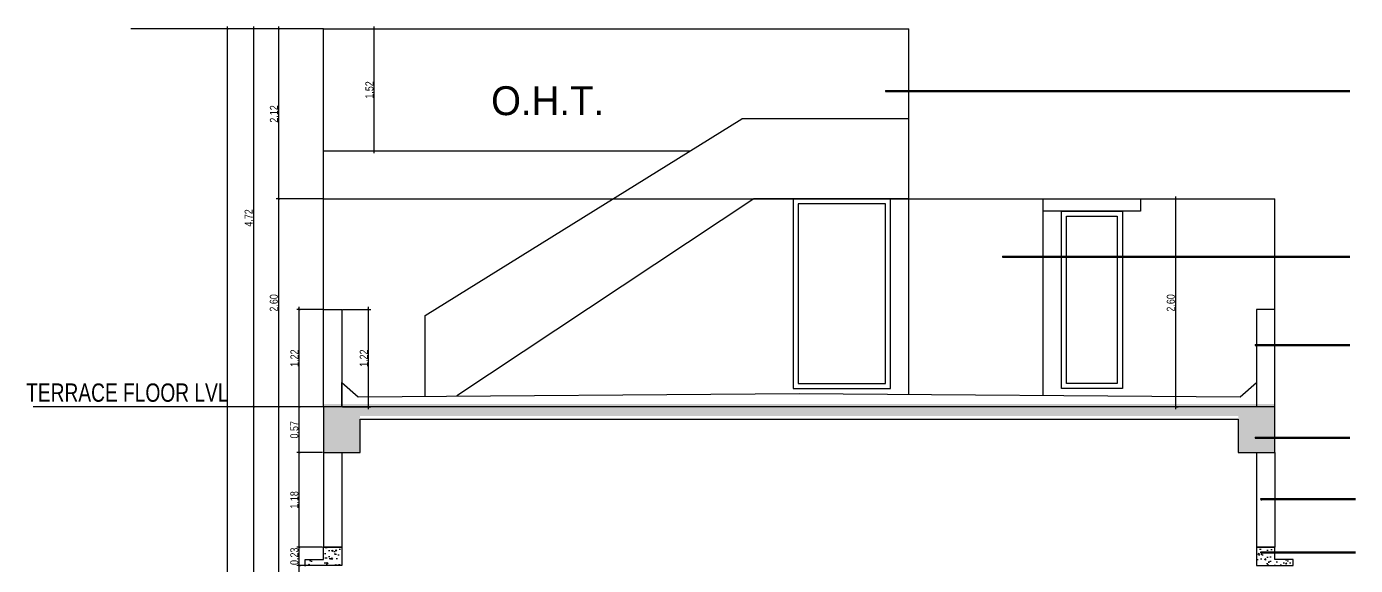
# Model space of a CAD drawing. Header units: metres. Extents: x 13627 to 13863, y 9458 to 9526.
# Drawn here: x 13701.12 to 13717.73, y 9484.55 to 9491.28 of the extents above; entities that cross this region are included whole.
import ezdxf

# ---------------------------------------------------------------- set-up
doc = ezdxf.new("R2010")
doc.units = ezdxf.units.M
doc.header["$LTSCALE"] = 150
doc.header["$PDMODE"] = 35
doc.linetypes.add('DOT2', pattern=[0.125, 0, -0.125])
doc.linetypes.add('HIDDEN', pattern=[0.375, 0.25, -0.125])
doc.layers.get('0').update_dxf_attribs({"linetype": 'CONTINUOUS'})
doc.layers.get('DEFPOINTS').update_dxf_attribs({"color": 1, "linetype": 'CONTINUOUS'})
doc.layers.add('AR_WALL', color=7, linetype='CONTINUOUS', lineweight=40)
for name, color, linetype in [('BLK_1_FLR_3_WATER_CLOSET', 213, 'CONTINUOUS'), ('BLK_1_PARAPET_HT', 233, 'CONTINUOUS'), ('BLK_1_ROOF_WATER_TANK_HT', 235, 'CONTINUOUS'), ('Coloumn', 6, 'CONTINUOUS'), ('DIM', 7, 'CONTINUOUS'), ('TEXT', 7, 'CONTINUOUS'), ('WALL', 7, 'CONTINUOUS')]:
    doc.layers.add(name, color=color, linetype=linetype)
doc.styles.add('Arial', font='arial.ttf', dxfattribs={"width": 0.8})
doc.styles.add('ROMANS', font='sanss___.ttf', dxfattribs={"width": 0.95})
doc.styles.add('ROMANT', font='sanss___.ttf', dxfattribs={"width": 0.95})
doc.dimstyles.new('Copy of vi', dxfattribs={"dimscale": 0, "dimtxt": 12, "dimasz": 1, "dimexe": 0.1875, "dimexo": 0.0625, "dimgap": 1, "dimtad": 1, "dimdec": 1, "dimrnd": 0.5, "dimzin": 3, "dimdsep": 46, "dimlunit": 4, "dimtxsty": 'ROMANS', "dimblk1": 'ARR', "dimblk2": 'ARR', "dimsah": 1, "dimcen": 0.0625, "dimdle": 5.5, "dimse1": 1, "dimse2": 1, "dimclrd": 11, "dimclre": 9, "dimclrt": 2, "dimadec": 0, "dimazin": 0, "dimtfac": 0.6, "dimtdec": 1, "dimtmove": 2, "dimatfit": 3, "dimldrblk": 'A', "dimfxl": 0, "dimtolj": 1, "dimtzin": 2, "dimarcsym": 0})
doc.dimstyles.get("Standard").update_dxf_attribs({"dimtxt": 0.1, "dimasz": 0.1, "dimexe": 0.03, "dimexo": 0.01, "dimgap": 0.01, "dimtad": 1, "dimzin": 3, "dimdsep": 46, "dimtxsty": 'Arial', "dimblk": 'ARCHTICK', "dimcen": 0.0625, "dimdle": 0.03, "dimclrd": 256, "dimclre": 9, "dimclrt": 256, "dimadec": 0, "dimazin": 0, "dimtfac": 0.6, "dimtofl": 0, "dimtmove": 1, "dimatfit": 3, "dimldrblk": 'OPEN90', "dimfxl": 0, "dimtolj": 1, "dimtzin": 0, "dimlwd": -1, "dimlwe": -1, "dimarcsym": 0})
pattern_1 = [(185, (13721.06237260016, 9439.365506163917), (-0.1175533794048302, 0.1400946503457718), [0.01905, -0.20955]), (130, (13721.06237260016, 9439.365506163917), (-0.1101767285788195, -0.1600184531424416), [0.01524, -0.16764058417]), (235.4514446999999, (13721.05257651711, 9439.377180681075), (-0.2277301021368535, -0.0199237976296598), [0.0161900088, -0.1780902446]), (181.1842, (13721.02645157567, 9439.329585139432), (-0.1619534128742705, 0.2214102432304704), [0.028575, -0.3143249999999999]), (231.63555761, (13721.01295545281, 9439.348035959516), (-0.3428267636152944, -0.0070866174762186), [0.02428502314, -0.2671356081599999]), (126.18415117, (13721.02645157567, 9439.329585139432), (-0.3428267636162032, -0.0070866174580722), [0.02285996707, -0.25145973192]), (156, (13721.01747131955, 9439.356525907795), (-0.0348951490743982, 0.1795199793093499), [0.01905, -0.20955]), (101, (13721.01747131955, 9439.356525907795), (-0.1739411931937545, -0.0865399265223456), [0.01524, -0.16764]), (206.451445, (13721.01456339051, 9439.371485906104), (-0.2088363427013335, 0.0929800518757298), [0.0161900088, -0.1780899376]), (172.5, (13721.06237260016, 9439.365506163917), (-0.061973413673587, -0.0576054690678104), [0, -0.165608, 0, -0.17018, 0, -0.168275]), (142.5, (13721.06237260016, 9439.365506163917), (-0.1180870002746923, -0.0235897273194249), [0, -0.097028, 0, -0.161798, 0, -0.064135]), (102.4999999999999, (13721.10242454246, 9439.325454221616), (-0.0918261955827136, 0.0999278630325158), [0, -0.0635, 0, -0.19812, 0, -0.26289]), (92.49999999999997, (13721.1203850547, 9439.307493709377), (-0.1227223928811142, 0.0867639044182168), [0, -0.08255, 0, -0.131572, 0, -0.18669])]

# ---------------------------------------------------------------- blocks, each defined once
blk = doc.blocks.new('_ArchTick')
at = {"color": 0, "linetype": 'ByBlock', "const_width": 0.00381}
blk.add_lwpolyline([(-0.0127, -0.0127), (0.0127, 0.0127)], dxfattribs=at)
blk = doc.blocks.new('*D142')
at = {"layer": 'DEFPOINTS', "color": 0}
for p in [(13704.27251768908, 9486.52624946236), (13704.8313844792, 9486.52624946236), (13704.97953678161, 9482.068549462361)]:
    blk.add_point(p, dxfattribs=at)
at = {"layer": 'DIM', "color": 9}
for p, q in [((13704.8213844792, 9486.52624946236), (13704.24251768908, 9486.52624946236)), ((13704.96953678161, 9482.068549462361), (13704.24251768908, 9482.068549462361))]:
    blk.add_line(p, q, dxfattribs=at)
at = {"layer": 'DIM'}
blk.add_line((13704.27251768908, 9482.03854946236), (13704.27251768908, 9486.556249462361), dxfattribs=at)
for p, rotation in [((13704.27251768908, 9486.52624946236), 90), ((13704.27251768908, 9482.068549462361), 270)]:
    blk.add_blockref('_ArchTick', p, dxfattribs=dict(at, rotation=rotation))
at = {"layer": 'DIM', "insert": (13704.21146039031, 9484.297399462355), "char_height": 0.1, "attachment_point": 5, "rotation": 90, "style": 'Arial'}
blk.add_mtext('\\A1;4.46', dxfattribs=at)
blk = doc.blocks.new('_Open90')
at = {"layer": 'AR_WALL', "color": 0, "lineweight": -2}
for p, q in [((0, 0), (-0.0254, 0)), ((-0.0127, 0.0127), (0, 0)), ((0, 0), (-0.0127, -0.0127))]:
    blk.add_line(p, q, dxfattribs=at)
blk = doc.blocks.new('*D143')
at = {"layer": 'DEFPOINTS', "color": 0}
for p in [(13704.27251768908, 9489.126249462359), (13704.8313844792, 9489.126249462359), (13704.8313844792, 9486.52624946236)]:
    blk.add_point(p, dxfattribs=at)
at = {"layer": 'DIM', "color": 9}
for p, q in [((13704.8213844792, 9489.126249462359), (13704.24251768908, 9489.126249462359)), ((13704.8213844792, 9486.52624946236), (13704.24251768908, 9486.52624946236))]:
    blk.add_line(p, q, dxfattribs=at)
at = {"layer": 'DIM'}
blk.add_line((13704.27251768908, 9486.49624946236), (13704.27251768908, 9489.15624946236), dxfattribs=at)
for p, rotation in [((13704.27251768908, 9489.126249462359), 90), ((13704.27251768908, 9486.52624946236), 270)]:
    blk.add_blockref('_ArchTick', p, dxfattribs=dict(at, rotation=rotation))
at = {"layer": 'DIM', "insert": (13704.21146039031, 9487.826249462354), "char_height": 0.1, "attachment_point": 5, "rotation": 90, "style": 'Arial'}
blk.add_mtext('\\A1;2.60', dxfattribs=at)
blk = doc.blocks.new('*D145')
at = {"layer": 'DEFPOINTS', "color": 0}
for p in [(13704.8313844792, 9491.25024946236), (13703.95646986361, 9486.52624946236), (13704.8213844792, 9486.52624946236)]:
    blk.add_point(p, dxfattribs=at)
at = {"layer": 'DIM', "color": 9}
for p, q in [((13704.8213844792, 9491.25024946236), (13703.92646986361, 9491.25024946236)), ((13704.8113844792, 9486.52624946236), (13703.92646986361, 9486.52624946236))]:
    blk.add_line(p, q, dxfattribs=at)
at = {"layer": 'DIM'}
blk.add_line((13703.95646986361, 9491.280249462361), (13703.95646986361, 9486.49624946236), dxfattribs=at)
for p, rotation in [((13703.95646986361, 9491.25024946236), 90), ((13703.95646986361, 9486.52624946236), 270)]:
    blk.add_blockref('_ArchTick', p, dxfattribs=dict(at, rotation=rotation))
at = {"layer": 'DIM', "insert": (13703.89626522513, 9488.888249462354), "char_height": 0.1, "attachment_point": 5, "rotation": 90, "style": 'Arial'}
blk.add_mtext('\\A1;4.72', dxfattribs=at)
blk = doc.blocks.new('*D146')
at = {"layer": 'DEFPOINTS', "color": 0}
for p in [(13704.98540190355, 9486.52624946236), (13703.95646986361, 9474.52474946236), (13704.8313844792, 9474.52474946236)]:
    blk.add_point(p, dxfattribs=at)
at = {"layer": 'DIM', "color": 9}
for p, q in [((13704.97540190355, 9486.52624946236), (13703.92646986361, 9486.52624946236)), ((13704.8213844792, 9474.52474946236), (13703.92646986361, 9474.52474946236))]:
    blk.add_line(p, q, dxfattribs=at)
at = {"layer": 'DIM'}
blk.add_line((13703.95646986361, 9486.556249462361), (13703.95646986361, 9474.49474946236), dxfattribs=at)
for p, rotation in [((13703.95646986361, 9486.52624946236), 90), ((13703.95646986361, 9474.52474946236), 270)]:
    blk.add_blockref('_ArchTick', p, dxfattribs=dict(at, rotation=rotation))
at = {"layer": 'DIM', "insert": (13703.89541256483, 9480.525499462354), "char_height": 0.1, "attachment_point": 5, "rotation": 90, "style": 'Arial'}
blk.add_mtext('\\A1;12.00', dxfattribs=at)
blk = doc.blocks.new('*D147')
at = {"layer": 'DEFPOINTS', "color": 0}
for p in [(13704.8213844792, 9491.25024946236), (13703.62785556319, 9474.52474946236), (13704.8313844792, 9474.52474946236)]:
    blk.add_point(p, dxfattribs=at)
at = {"layer": 'DIM', "color": 9}
for p, q in [((13704.8113844792, 9491.25024946236), (13703.59785556319, 9491.25024946236)), ((13704.8213844792, 9474.52474946236), (13703.59785556319, 9474.52474946236))]:
    blk.add_line(p, q, dxfattribs=at)
at = {"layer": 'DIM'}
blk.add_line((13703.62785556319, 9491.280249462361), (13703.62785556319, 9474.49474946236), dxfattribs=at)
for p, rotation in [((13703.62785556319, 9491.25024946236), 90), ((13703.62785556319, 9474.52474946236), 270)]:
    blk.add_blockref('_ArchTick', p, dxfattribs=dict(at, rotation=rotation))
at = {"layer": 'DIM', "insert": (13703.56676415801, 9482.887499462355), "char_height": 0.1, "attachment_point": 5, "rotation": 90, "style": 'Arial'}
blk.add_mtext('\\A1;16.73', dxfattribs=at)
blk = doc.blocks.new('*D136')
at = {"layer": 'BLK_1_FLR_3_WATER_CLOSET'}
blk.add_line((13715.48011038499, 9486.49624946236), (13715.48011038499, 9489.15624946236), dxfattribs=at)
at = {"layer": 'BLK_1_FLR_3_WATER_CLOSET', "color": 9}
for p, q in [((13715.49011038498, 9489.126249462359), (13715.51011038499, 9489.126249462359)), ((13715.49011038498, 9486.52624946236), (13715.51011038499, 9486.52624946236))]:
    blk.add_line(p, q, dxfattribs=at)
at = {"layer": 'DEFPOINTS', "color": 0}
for p in [(13715.48011038498, 9489.126249462359), (13715.48011038499, 9489.126249462359), (13715.48011038498, 9486.52624946236)]:
    blk.add_point(p, dxfattribs=at)
at = {"layer": 'BLK_1_FLR_3_WATER_CLOSET', "xscale": 0.1, "yscale": 0.1, "zscale": 0.1}
for p, rotation in [((13715.48011038499, 9489.126249462359), 90), ((13715.48011038499, 9486.52624946236), 270)]:
    blk.add_blockref('_ArchTick', p, dxfattribs=dict(at, rotation=rotation))
at = {"layer": 'BLK_1_FLR_3_WATER_CLOSET', "insert": (13715.41905308621, 9487.826249462354), "char_height": 0.1, "attachment_point": 5, "rotation": 90, "style": 'Arial'}
blk.add_mtext('\\A1;2.60', dxfattribs=at)
blk = doc.blocks.new('*D137')
at = {"layer": 'BLK_1_ROOF_WATER_TANK_HT'}
blk.add_line((13705.46726494447, 9489.696249462359), (13705.46726494447, 9491.280249462361), dxfattribs=at)
at = {"layer": 'BLK_1_ROOF_WATER_TANK_HT', "color": 9, "linetype": 'DOT2'}
for p, q in [((13705.46726494447, 9491.25024946236), (13705.49726494448, 9491.25024946236)), ((13705.46726494447, 9489.72624946236), (13705.49726494448, 9489.72624946236))]:
    blk.add_line(p, q, dxfattribs=at)
at = {"layer": 'DEFPOINTS', "color": 0}
for p in [(13704.8313844792, 9491.25024946236), (13705.46726494447, 9491.25024946236), (13704.8313844792, 9489.72624946236)]:
    blk.add_point(p, dxfattribs=at)
at = {"layer": 'BLK_1_ROOF_WATER_TANK_HT', "xscale": 0.1, "yscale": 0.1, "zscale": 0.1}
for p, rotation in [((13705.46726494447, 9491.25024946236), 90), ((13705.46726494447, 9489.72624946236), 270)]:
    blk.add_blockref('_ArchTick', p, dxfattribs=dict(at, rotation=rotation))
at = {"layer": 'BLK_1_ROOF_WATER_TANK_HT', "insert": (13705.4062076457, 9490.488249462354), "char_height": 0.1, "attachment_point": 5, "rotation": 90, "style": 'Arial'}
blk.add_mtext('\\A1;1.52', dxfattribs=at)
blk = doc.blocks.new('*D130')
at = {"layer": 'DEFPOINTS', "color": 0}
for p in [(13704.52908117522, 9484.545049462356), (13704.6027844792, 9484.545049462356), (13704.8313844792, 9483.021049462355)]:
    blk.add_point(p, dxfattribs=at)
at = {"layer": 'DIM', "color": 9}
for p, q in [((13704.5927844792, 9484.545049462356), (13704.49908117522, 9484.545049462356)), ((13704.8213844792, 9483.021049462355), (13704.49908117522, 9483.021049462355))]:
    blk.add_line(p, q, dxfattribs=at)
at = {"layer": 'DIM'}
blk.add_line((13704.52908117522, 9482.991049462355), (13704.52908117522, 9484.575049462357), dxfattribs=at)
for p, rotation in [((13704.52908117522, 9484.545049462356), 90), ((13704.52908117522, 9483.021049462355), 270)]:
    blk.add_blockref('_ArchTick', p, dxfattribs=dict(at, rotation=rotation))
at = {"layer": 'DIM', "insert": (13704.46802387645, 9483.78304946235), "char_height": 0.1, "attachment_point": 5, "rotation": 90, "style": 'Arial'}
blk.add_mtext('\\A1;1.52', dxfattribs=at)
blk = doc.blocks.new('*D131')
at = {"layer": 'DEFPOINTS', "color": 0}
for p in [(13704.52908117522, 9484.773649462355), (13704.8313844792, 9484.773649462355), (13704.6027844792, 9484.545049462356)]:
    blk.add_point(p, dxfattribs=at)
at = {"layer": 'DIM', "color": 9}
for p, q in [((13704.8213844792, 9484.773649462355), (13704.49908117522, 9484.773649462355)), ((13704.5927844792, 9484.545049462356), (13704.49908117522, 9484.545049462356))]:
    blk.add_line(p, q, dxfattribs=at)
at = {"layer": 'DIM'}
blk.add_line((13704.52908117522, 9484.515049462356), (13704.52908117522, 9484.803649462356), dxfattribs=at)
for p, rotation in [((13704.52908117522, 9484.773649462355), 90), ((13704.52908117522, 9484.545049462356), 270)]:
    blk.add_blockref('_ArchTick', p, dxfattribs=dict(at, rotation=rotation))
at = {"layer": 'DIM', "insert": (13704.46798977004, 9484.65934946235), "char_height": 0.1, "attachment_point": 5, "rotation": 90, "style": 'Arial'}
blk.add_mtext('\\A1;0.23', dxfattribs=at)
blk = doc.blocks.new('*D132')
at = {"layer": 'DEFPOINTS', "color": 0}
for p in [(13704.52908117522, 9485.95474946236), (13704.8313844792, 9485.95474946236), (13704.8313844792, 9484.773649462355)]:
    blk.add_point(p, dxfattribs=at)
at = {"layer": 'DIM', "color": 9}
for p, q in [((13704.8213844792, 9485.95474946236), (13704.49908117522, 9485.95474946236)), ((13704.8213844792, 9484.773649462355), (13704.49908117522, 9484.773649462355))]:
    blk.add_line(p, q, dxfattribs=at)
at = {"layer": 'DIM'}
blk.add_line((13704.52908117522, 9484.743649462354), (13704.52908117522, 9485.984749462361), dxfattribs=at)
for p, rotation in [((13704.52908117522, 9485.95474946236), 90), ((13704.52908117522, 9484.773649462355), 270)]:
    blk.add_blockref('_ArchTick', p, dxfattribs=dict(at, rotation=rotation))
at = {"layer": 'DIM', "insert": (13704.46802387645, 9485.364199462352), "char_height": 0.1, "attachment_point": 5, "rotation": 90, "style": 'Arial'}
blk.add_mtext('\\A1;1.18', dxfattribs=at)
blk = doc.blocks.new('*D133')
at = {"layer": 'DEFPOINTS', "color": 0}
for p in [(13704.52908117522, 9486.52624946236), (13704.8313844792, 9486.52624946236), (13704.8313844792, 9485.95474946236)]:
    blk.add_point(p, dxfattribs=at)
at = {"layer": 'DIM', "color": 9}
for p, q in [((13704.8213844792, 9486.52624946236), (13704.49908117522, 9486.52624946236)), ((13704.8213844792, 9485.95474946236), (13704.49908117522, 9485.95474946236))]:
    blk.add_line(p, q, dxfattribs=at)
at = {"layer": 'DIM'}
blk.add_line((13704.52908117522, 9485.92474946236), (13704.52908117522, 9486.556249462361), dxfattribs=at)
for p, rotation in [((13704.52908117522, 9486.52624946236), 90), ((13704.52908117522, 9485.95474946236), 270)]:
    blk.add_blockref('_ArchTick', p, dxfattribs=dict(at, rotation=rotation))
at = {"layer": 'DIM', "insert": (13704.46802387645, 9486.240499462354), "char_height": 0.1, "attachment_point": 5, "rotation": 90, "style": 'Arial'}
blk.add_mtext('\\A1;0.57', dxfattribs=at)
blk = doc.blocks.new('*D134')
at = {"layer": 'DEFPOINTS', "color": 0}
for p in [(13704.52908117522, 9487.74544946236), (13704.8313844792, 9487.74544946236), (13704.8313844792, 9486.52624946236)]:
    blk.add_point(p, dxfattribs=at)
at = {"layer": 'DIM', "color": 9}
for p, q in [((13704.8213844792, 9487.74544946236), (13704.49908117522, 9487.74544946236)), ((13704.8213844792, 9486.52624946236), (13704.49908117522, 9486.52624946236))]:
    blk.add_line(p, q, dxfattribs=at)
at = {"layer": 'DIM'}
blk.add_line((13704.52908117522, 9486.49624946236), (13704.52908117522, 9487.77544946236), dxfattribs=at)
for p, rotation in [((13704.52908117522, 9487.74544946236), 90), ((13704.52908117522, 9486.52624946236), 270)]:
    blk.add_blockref('_ArchTick', p, dxfattribs=dict(at, rotation=rotation))
at = {"layer": 'DIM', "insert": (13704.46887653675, 9487.135849462355), "char_height": 0.1, "attachment_point": 5, "rotation": 90, "style": 'Arial'}
blk.add_mtext('\\A1;1.22', dxfattribs=at)
blk = doc.blocks.new('*D135')
at = {"layer": 'BLK_1_PARAPET_HT', "color": 9}
for p, q in [((13705.0699844792, 9487.74544946236), (13705.42530819401, 9487.74544946236)), ((13705.0699844792, 9486.52624946236), (13705.42530819401, 9486.52624946236))]:
    blk.add_line(p, q, dxfattribs=at)
at = {"layer": 'BLK_1_PARAPET_HT'}
blk.add_line((13705.39530819401, 9486.49624946236), (13705.39530819401, 9487.77544946236), dxfattribs=at)
at = {"layer": 'DEFPOINTS', "color": 0}
for p in [(13705.0599844792, 9487.74544946236), (13705.39530819401, 9487.74544946236), (13705.0599844792, 9486.52624946236)]:
    blk.add_point(p, dxfattribs=at)
at = {"layer": 'BLK_1_PARAPET_HT'}
for p, rotation in [((13705.39530819401, 9487.74544946236), 90), ((13705.39530819401, 9486.52624946236), 270)]:
    blk.add_blockref('_ArchTick', p, dxfattribs=dict(at, rotation=rotation))
at = {"layer": 'BLK_1_PARAPET_HT', "insert": (13705.33510355553, 9487.135849462355), "char_height": 0.1, "attachment_point": 5, "rotation": 90, "style": 'Arial'}
blk.add_mtext('\\A1;1.22', dxfattribs=at)
blk = doc.blocks.new('A')
at = {"layer": 'DIM', "color": 9, "linetype": 'ByBlock'}
for p, q in [((-0.128192039886966, 0), (0.1281920398869776, 0)), ((-0.0762, -0.0762), (0.0762, 0.0762)), ((0, 0.1281920398869776), (0, -0.128192039886966))]:
    blk.add_line(p, q, dxfattribs=at)
blk = doc.blocks.new('ARROW')
at = {"layer": 'WALL'}
blk.add_blockref('A', (0, 0), dxfattribs=at)
blk = doc.blocks.new('ARR')
at = {"layer": 'DIM'}
blk.add_blockref('ARROW', (0, 0), dxfattribs=at)

msp = doc.modelspace()

# ---------------------------------------------------------------- hatches: boundary and pattern name
at = {"ltscale": 0.8}
h = msp.add_hatch(dxfattribs=at)
h.set_pattern_fill('AR-CONC', color=8, scale=0.001, angle=135)
h.set_pattern_definition([(185, (13721.06237260016, 9448.357106163916), (-0.1175533794048302, 0.1400946503457718), [0.01905, -0.20955]), (130, (13721.06237260016, 9448.357106163916), (-0.1101767285788195, -0.1600184531424416), [0.01524, -0.16764058417]), (235.4514446999999, (13721.05257651711, 9448.368780681072), (-0.2277301021368535, -0.0199237976296598), [0.0161900088, -0.1780902446]), (181.1842, (13721.02645157567, 9448.321185139432), (-0.1619534128742705, 0.2214102432304704), [0.028575, -0.3143249999999999]), (231.63555761, (13721.01295545281, 9448.339635959517), (-0.3428267636152944, -0.0070866174762186), [0.02428502314, -0.2671356081599999]), (126.18415117, (13721.02645157567, 9448.321185139432), (-0.3428267636162032, -0.0070866174580722), [0.02285996707, -0.25145973192]), (156, (13721.01747131955, 9448.348125907796), (-0.0348951490743982, 0.1795199793093499), [0.01905, -0.20955]), (101, (13721.01747131955, 9448.348125907796), (-0.1739411931937545, -0.0865399265223456), [0.01524, -0.16764]), (206.451445, (13721.01456339051, 9448.363085906103), (-0.2088363427013335, 0.0929800518757298), [0.0161900088, -0.1780899376]), (172.5, (13721.06237260016, 9448.357106163916), (-0.061973413673587, -0.0576054690678104), [0, -0.165608, 0, -0.17018, 0, -0.168275]), (142.5, (13721.06237260016, 9448.357106163916), (-0.1180870002746923, -0.0235897273194249), [0, -0.097028, 0, -0.161798, 0, -0.064135]), (102.4999999999999, (13721.10242454246, 9448.317054221616), (-0.0918261955827136, 0.0999278630325158), [0, -0.0635, 0, -0.19812, 0, -0.26289]), (92.49999999999997, (13721.1203850547, 9448.299093709375), (-0.1227223928811142, 0.0867639044182168), [0, -0.08255, 0, -0.131572, 0, -0.18669])])
h.paths.add_polyline_path([(13716.7185844792, 9486.564349462356), (13704.83138447919, 9486.564349462356), (13704.83138447919, 9485.954749462357), (13705.28858447919, 9485.954749462357), (13705.28858447919, 9486.411949462356), (13716.2613844792, 9486.411949462356), (13716.2613844792, 9485.954749462357), (13716.26145139668, 9485.954749462357), (13716.7185844792, 9485.954749462357)])
h = msp.add_hatch(dxfattribs=at)
h.set_pattern_fill('AR-CONC', color=8, scale=0.001, angle=135)
h.set_pattern_definition(pattern_1)
h.paths.add_polyline_path([(13705.05998447919, 9484.773649462351), (13704.83138447919, 9484.773649462351), (13704.83138447919, 9484.621249462356), (13704.60278447919, 9484.621249462356), (13704.60278447919, 9484.545049462356), (13705.05998447919, 9484.545049462356)])
h = msp.add_hatch(dxfattribs=at)
h.set_pattern_fill('AR-CONC', color=8, scale=0.001, angle=135)
h.set_pattern_definition(pattern_1)
h.paths.add_polyline_path([(13716.4899844792, 9484.773649462351), (13716.7185844792, 9484.773649462351), (13716.7185844792, 9484.621249462356), (13716.9471844792, 9484.621249462356), (13716.9471844792, 9484.545049462356), (13716.4899844792, 9484.545049462356)])

# ---------------------------------------------------------------- linework, layer by layer
at = {"linetype": 'HIDDEN', "ltscale": 0.25}
for p, q in [((13704.83138447919, 9491.250249462357), (13702.42443460425, 9491.250249462357)), ((13704.83138447919, 9486.526249462357), (13701.20496954183, 9486.526249462357))]:
    msp.add_line(p, q, dxfattribs=at)
at = {"layer": 'Coloumn', "color": 6}
for p, q in [((13705.05998447919, 9484.773649462351), (13704.83138447919, 9484.773649462351)), ((13716.48998447919, 9484.773649462351), (13716.71858447919, 9484.773649462351))]:
    msp.add_line(p, q, dxfattribs=at)
for points in [[(13716.7185844792, 9485.954749462357), (13716.7185844792, 9486.526249462357), (13704.83138447919, 9486.526249462357), (13704.83138447919, 9485.954749462357), (13705.28858447919, 9485.954749462357), (13705.28858447919, 9486.373849462358), (13716.2613844792, 9486.373849462358), (13716.2613844792, 9485.954749462357)], [(13716.7185844792, 9485.954749462357), (13716.7185844792, 9486.526249462357), (13704.83138447919, 9486.526249462357), (13704.83138447919, 9485.954749462357), (13705.28858447919, 9485.954749462357), (13705.28858447919, 9486.373849462358), (13716.2613844792, 9486.373849462358), (13716.2613844792, 9485.954749462357)], [(13704.83138447919, 9484.621249462356), (13704.83138447919, 9484.773649462351), (13705.05998447919, 9484.773649462351), (13705.05998447919, 9484.545049462356), (13705.05998447919, 9484.545049462356), (13704.60278447919, 9484.545049462356), (13704.60278447919, 9484.621249462356), (13704.83138447919, 9484.621249462356)], [(13716.71858447919, 9484.621249462356), (13716.71858447919, 9484.773649462351), (13716.48998447919, 9484.773649462351), (13716.48998447919, 9484.545049462356), (13716.48998447919, 9484.545049462356), (13716.9471844792, 9484.545049462356), (13716.9471844792, 9484.621249462356), (13716.71858447919, 9484.621249462356)]]:
    msp.add_lwpolyline(points, close=True, dxfattribs=at)
at = {"layer": 'WALL', "color": 1, "ltscale": 0.25}
for p, q in [((13704.83138447919, 9487.745449462356), (13704.83138447919, 9491.250249462357)), ((13712.1465844792, 9490.126249462353), (13712.1465844792, 9491.25024946236)), ((13712.1465844792, 9486.684872921209), (13712.1465844792, 9489.126249462355)), ((13713.8229844792, 9489.126249462355), (13716.71858447919, 9489.126249462355)), ((13713.8229844792, 9486.672289535993), (13713.8229844792, 9489.126249462359)), ((13716.71858447919, 9487.745449462356), (13716.71858447919, 9489.126249462355))]:
    msp.add_line(p, q, dxfattribs=at)
at = {"layer": 'WALL', "color": 1, "linetype": 'HIDDEN', "ltscale": 0.25}
for p, q in [((13704.83138447919, 9491.250249462357), (13712.1465844792, 9491.25024946236)), ((13704.83138447919, 9489.726249462356), (13709.41370887169, 9489.72624946236)), ((13704.83138447919, 9489.126249462355), (13713.82298447921, 9489.126249462355))]:
    msp.add_line(p, q, dxfattribs=at)
at = {"layer": 'WALL'}
for p, q in [((13706.10138301386, 9487.669249462357), (13710.05781696267, 9490.126249462353)), ((13712.1465844792, 9490.126249462353), (13710.05781696267, 9490.126249462353)), ((13712.1465844792, 9489.126249462355), (13712.1465844792, 9490.126249462353)), ((13710.20759537012, 9489.126249462355), (13706.49862835866, 9486.663069255483)), ((13712.1465844792, 9489.126249462355), (13710.20759537012, 9489.126249462355)), ((13713.8229844792, 9489.126249462355), (13715.04218663682, 9489.126249462355)), ((13713.8229844792, 9488.97384946236), (13713.8229844792, 9489.126249462355)), ((13715.04218663682, 9489.126249462355), (13715.04218663682, 9488.97384946236)), ((13715.04218663682, 9488.97384946236), (13713.8229844792, 9488.97384946236)), ((13706.10138301386, 9486.66008745448), (13706.10138301386, 9487.669249462357)), ((13704.83138447919, 9485.954749462357), (13704.83138447919, 9484.773649462351)), ((13705.05998447919, 9485.954749462357), (13705.05998447919, 9484.773649462351)), ((13716.48998447919, 9485.954749462357), (13716.48998447919, 9484.773649462351)), ((13716.71858447919, 9485.954749462357), (13716.71858447919, 9484.773649462351))]:
    msp.add_line(p, q, dxfattribs=at)
at = {"layer": 'WALL', "color": 1, "ltscale": 0.25}
for points in [[(13710.6987844792, 9486.754849462355), (13711.9179844792, 9486.754849462355), (13711.9179844792, 9489.126249462355), (13710.6987844792, 9489.126249462355), (13710.6987844792, 9486.754849462355)], [(13714.05158663682, 9486.754849462355), (13714.05158663682, 9488.97384946236), (13714.81358663682, 9488.97384946236), (13714.81358663682, 9486.754849462355), (13714.81358663682, 9486.754849462355), (13714.05158663682, 9486.754849462355)], [(13705.05998447919, 9486.526249462357), (13705.05998447919, 9486.831049462358), (13705.26396345005, 9486.653801619981), (13710.77498447919, 9486.695168418204), (13716.28600550834, 9486.653801619981), (13716.48998447919, 9486.831049462358), (13716.48998447919, 9486.526249462357)]]:
    msp.add_lwpolyline(points, dxfattribs=at)
for points in [[(13710.7622844792, 9486.818349462359), (13711.8544844792, 9486.818349462359), (13711.8544844792, 9489.062749462357), (13710.7622844792, 9489.062749462357)], [(13714.11508663682, 9486.818349462359), (13714.11508663682, 9488.910349462358), (13714.75008663682, 9488.910349462358), (13714.75008663682, 9486.818349462359)]]:
    msp.add_lwpolyline(points, close=True, dxfattribs=at)
at = {"layer": 'WALL'}
for points in [[(13704.83138447919, 9486.526249462357), (13704.83138447919, 9487.745449462356), (13705.05998447919, 9487.745449462356), (13705.05998447919, 9486.526249462357)], [(13716.71858447919, 9486.526249462357), (13716.71858447919, 9487.745449462356), (13716.48998447919, 9487.745449462356), (13716.48998447919, 9486.526249462357)]]:
    msp.add_lwpolyline(points, dxfattribs=at)

# ---------------------------------------------------------------- texts
at = {"layer": 'TEXT', "color": 7, "lineweight": -3, "ltscale": 0.05, "style": 'ROMANT', "width": 0.75}
msp.add_text('TERRACE FLOOR LVL', height=0.2286, dxfattribs=at).set_placement((13701.11698382211, 9486.590913523398))
at = {"layer": 'TEXT', "color": 7, "insert": (13706.92679475477, 9490.534409125245), "char_height": 0.3612719605321509, "width": 1.053338205912949, "attachment_point": 1, "style": 'ROMANT'}
msp.add_mtext('O.H.T.', dxfattribs=at)

# ---------------------------------------------------------------- dimensions: what is measured, and where the dimension line sits
at = {"layer": 'BLK_1_FLR_3_WATER_CLOSET', "color": 3}
dim = msp.add_aligned_dim(p1=(13715.48011038497, 9486.526249462357), p2=(13715.48011038497, 9489.126249462355), distance=-2.000888343900442e-11, dimstyle='Standard', dxfattribs=at)
dim.commit()
dim.dimension.update_dxf_attribs({"geometry": '*D136', "text_midpoint": (13715.41905308621, 9487.826249462354)})
at = {"layer": 'BLK_1_PARAPET_HT'}
dim = msp.add_linear_dim(base=(13705.39530819401, 9487.74544946236), p1=(13705.05998447919, 9486.526249462357), p2=(13705.05998447919, 9487.745449462356), angle=90, dimstyle='Standard', override={"dimasz": 1}, dxfattribs=at)
dim.commit()
dim.dimension.update_dxf_attribs({"geometry": '*D135', "text_midpoint": (13705.33510355553, 9487.135849462355)})
at = {"layer": 'BLK_1_ROOF_WATER_TANK_HT'}
dim = msp.add_linear_dim(base=(13705.46726494447, 9491.25024946236), p1=(13704.83138447919, 9489.726249462356), p2=(13704.83138447919, 9491.250249462357), angle=90, dimstyle='Standard', override={"dimfxl": 0, "dimfxlon": 1, "dimarcsym": 2}, dxfattribs=at)
dim.commit()
dim.dimension.update_dxf_attribs({"geometry": '*D137', "text_midpoint": (13705.4062076457, 9490.488249462354)})
at = {"layer": 'DIM'}
for base, p1, p2, picture, middle in [((13703.62785556319, 9474.52474946236), (13704.82138447919, 9491.250249462357), (13704.83138447919, 9474.524749462356), '*D147', (13703.56676415801, 9482.887499462355)), ((13703.95646986361, 9486.52624946236), (13704.83138447919, 9491.250249462357), (13704.82138447919, 9486.526249462357), '*D145', (13703.89626522513, 9488.888249462354)), ((13704.27251768908, 9489.126249462359), (13704.83138447919, 9486.526249462357), (13704.83138447919, 9489.126249462355), '*D143', (13704.21146039031, 9487.826249462354)), ((13704.52908117522, 9487.74544946236), (13704.83138447919, 9486.526249462357), (13704.83138447919, 9487.745449462356), '*D134', (13704.46887653675, 9487.135849462355)), ((13703.95646986361, 9474.52474946236), (13704.98540190354, 9486.526249462357), (13704.83138447919, 9474.524749462356), '*D146', (13703.89541256483, 9480.525499462354)), ((13704.27251768908, 9486.52624946236), (13704.9795367816, 9482.068549462358), (13704.83138447919, 9486.526249462357), '*D142', (13704.21146039031, 9484.297399462355)), ((13704.52908117522, 9486.52624946236), (13704.83138447919, 9485.954749462357), (13704.83138447919, 9486.526249462357), '*D133', (13704.46802387645, 9486.240499462354)), ((13704.52908117522, 9485.95474946236), (13704.83138447919, 9484.773649462351), (13704.83138447919, 9485.954749462357), '*D132', (13704.46802387645, 9485.364199462352)), ((13704.52908117522, 9484.773649462355), (13704.60278447919, 9484.545049462353), (13704.83138447919, 9484.773649462351), '*D131', (13704.46798977004, 9484.65934946235)), ((13704.52908117522, 9484.545049462356), (13704.83138447919, 9483.021049462352), (13704.60278447919, 9484.545049462353), '*D130', (13704.46802387645, 9483.78304946235))]:
    dim = msp.add_linear_dim(base=base, p1=p1, p2=p2, angle=90, dimstyle='Standard', override={"dimasz": 1}, dxfattribs=at)
    dim.commit()
    dim.dimension.update_dxf_attribs({"geometry": picture, "text_midpoint": middle})
msp.add_linear_dim(base=(13704.27251768908, 9491.25024946236), p1=(13704.82138447919, 9489.126249462355), p2=(13704.83138447919, 9491.250249462357), angle=90, dimstyle='Standard', override={"dimasz": 1}, dxfattribs=at).render()

# ---------------------------------------------------------------- leaders
at = {"lineweight": -3, "ltscale": 0.5}
for points in [[(13711.86454368317, 9490.471520887875), (13717.65714311079, 9490.471520887875)], [(13713.32455217454, 9488.400722682281), (13717.65714311079, 9488.400722682281)], [(13716.48172492426, 9487.299877819445), (13717.65714311079, 9487.299877819445)], [(13716.48172492426, 9486.139780277035), (13717.65714311079, 9486.139780277035)], [(13716.55043031581, 9485.371527169958), (13717.72584850234, 9485.371527169958)], [(13716.55043031581, 9484.707916738436), (13717.72584850234, 9484.707916738436)]]:
    msp.add_leader(points, dimstyle='Copy of vi', override={"dimscale": 1, "dimasz": 0.1, "dimtad": 0, "dimclrd": 256, "dimlwd": 65535}, dxfattribs=at)

doc.saveas('drawing.dxf')
